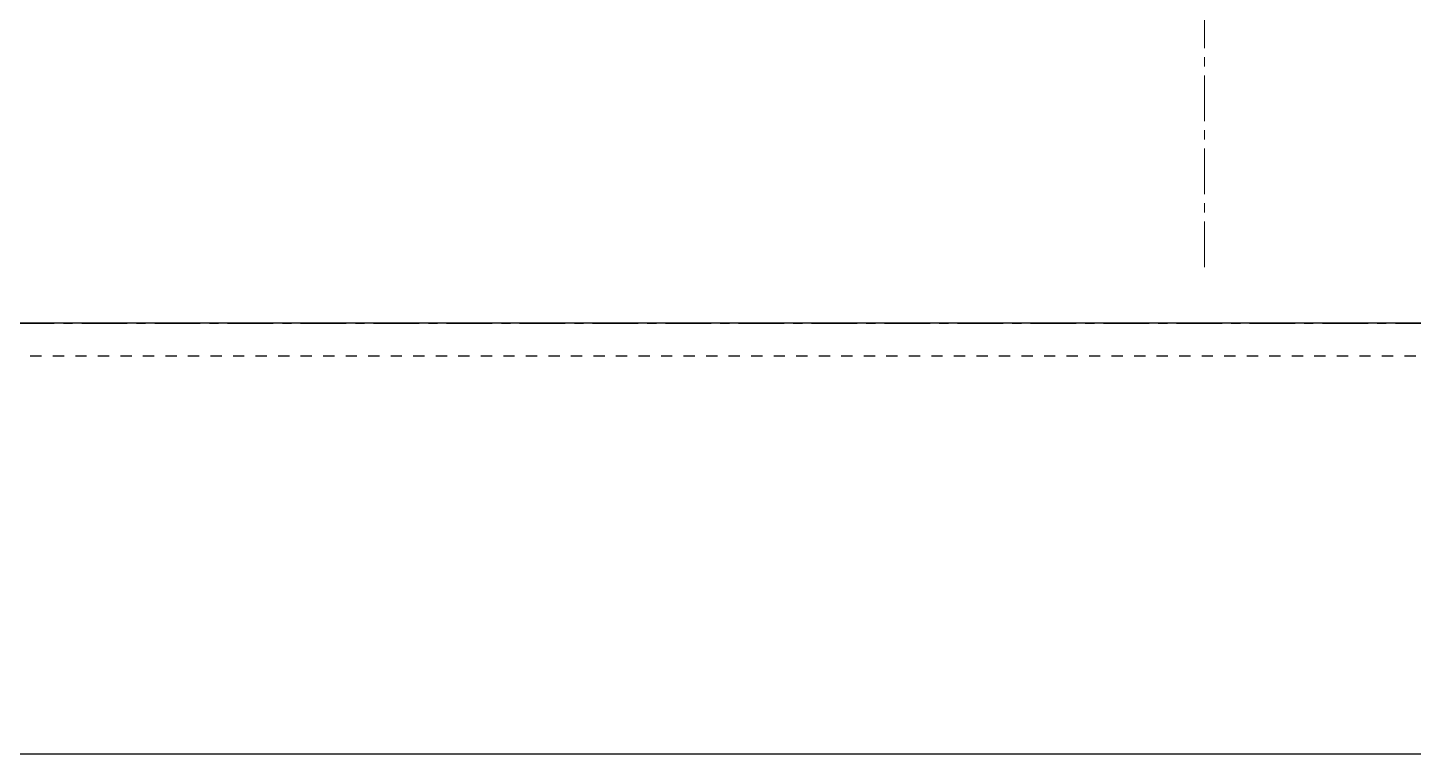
# Model space of a CAD drawing. Header units: millimetres. Extents: x -1319 to 21258, y 11161 to 27532.
# Drawn here: x 16771.6 to 17012.7, y 14407 to 14533.4 of the extents above; entities that cross this region are included whole.
import ezdxf

# ---------------------------------------------------------------- set-up
doc = ezdxf.new("R2010")
doc.units = ezdxf.units.MM
doc.linetypes.add('CENTER', pattern=[12.7, 7.9375, -1.5875, 1.5875, -1.5875])
doc.linetypes.add('DXK_LINE_DOT2', pattern=[3.9198, 1.9599, -1.9599])
for name, color, linetype in [('1', 7, 'Continuous'), ('2', 7, 'Continuous'), ('4', 7, 'Continuous')]:
    doc.layers.add(name, color=color, linetype=linetype)
doc.layers.add('CEN', color=1, linetype='CENTER', lineweight=9)

# ---------------------------------------------------------------- blocks, each defined once
blk = doc.blocks.new('A$Cfeb8c868')
at = {"layer": '1', "color": 4, "linetype": 'DXK_LINE_DOT2'}
blk.add_line((11400, -9005.7), (10571.6, -9005.7), dxfattribs=at)
at = {"layer": '2', "color": 4, "linetype": 'Continuous'}
for p, q in [((11400, -9000), (10571.6, -9000)), ((11405, -9075), (10566.6, -9075))]:
    blk.add_line(p, q, dxfattribs=at)
at = {"layer": '4', "color": 4, "linetype": 'CENTER'}
blk.add_line((10571.6, -9000), (11400, -9000), dxfattribs=at)
blk = doc.blocks.new('A$C8184bacf')
at = {"layer": 'CEN', "color": 1}
blk.add_line((11249.6, -8990.22, 448149754.84), (11249.6, -8599.78, 448149754.84), dxfattribs=at)

msp = doc.modelspace()

# ---------------------------------------------------------------- block references
for name in ['A$C8184bacf', 'A$Cfeb8c868']:
    msp.add_blockref(name, (5726.78, 23482.01))

doc.saveas('drawing.dxf')
